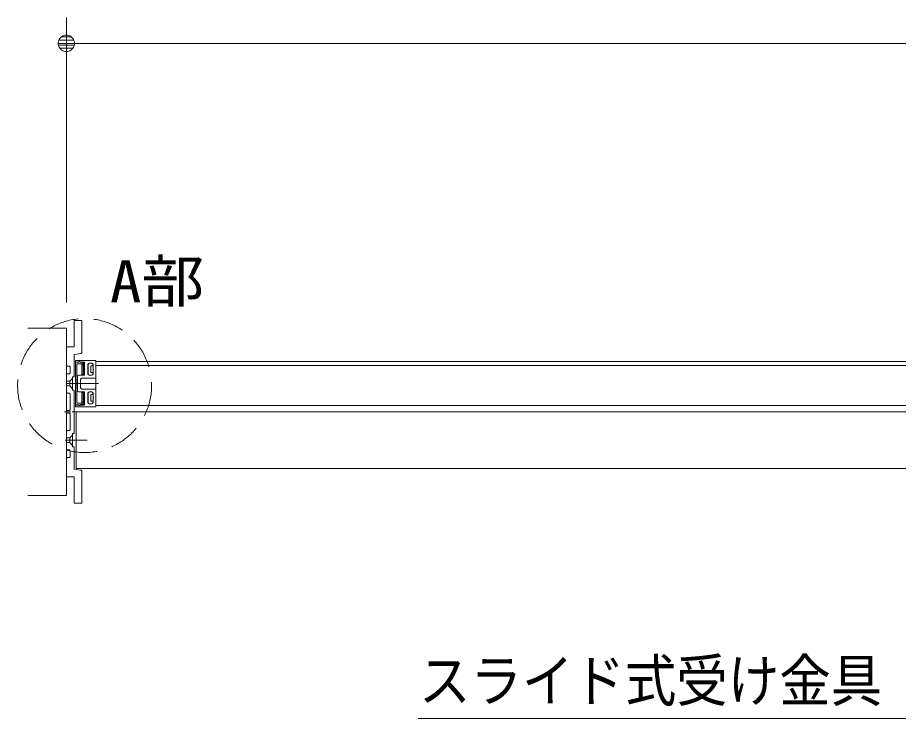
# Model space of a CAD drawing. Units: millimetres, scale not verified. Extents: x -6062 to 6062, y -3045 to 3045.
# Drawn here: x -4532 to -3849, y 1062 to 1606 of the extents above; entities that cross this region are included whole.
import ezdxf
from ezdxf.enums import TextEntityAlignment as Align

# ---------------------------------------------------------------- set-up
doc = ezdxf.new("R2010")
doc.units = ezdxf.units.MM
doc.header["$LTSCALE"] = 20
for name, pattern in [('CHAIN1', [8, 5, -1, 1, -1]), ('DASHED1', [1.8, 1.2, -0.6]), ('DOUBLE_CHAIN1', [8.8, 5, -1, 0.6, -0.6, 0.6, -1])]:
    doc.linetypes.add(name, pattern=pattern)
for name, color, linetype, lineweight in [('0-1_0', 7, 'Continuous', 9), ('0-2_2寸法-1', 7, 'Continuous', 9), ('0-3_2寸法-3', 7, 'Continuous', 9), ('0-4_3一般', 7, 'Continuous', 9)]:
    doc.layers.add(name, color=color, linetype=linetype, lineweight=lineweight)
doc.styles.add('ＭＳ ゴシック', font='')
doc.styles.get('ＭＳ ゴシック').set_extended_font_data('MS Gothic')

# ---------------------------------------------------------------- blocks, each defined once
blk = doc.blocks.new('_Dot')
at = {"layer": '0-1_0'}
for p, q in [((-10, 0), (-20, 0)), ((9.78, 2), (-9.78, 2)), ((7.99, 6), (-7.99, 6)), ((9.16, -3.98), (-9.16, -3.98)), ((6, -7.98), (-6, -7.98))]:
    blk.add_line(p, q, dxfattribs=at)
for points in [[(10, 0), (9.92, 1.25), (9.69, 2.49), (9.3, 3.68), (8.76, 4.82), (8.09, 5.88), (7.29, 6.85), (6.37, 7.71), (5.36, 8.44), (4.26, 9.05), (3.09, 9.51), (1.87, 9.82), (0.63, 9.98), (-0.63, 9.98), (-1.87, 9.82), (-3.09, 9.51), (-4.26, 9.05), (-5.36, 8.44), (-6.37, 7.71), (-7.29, 6.85), (-8.09, 5.88), (-8.76, 4.82), (-9.3, 3.68), (-9.69, 2.49), (-9.92, 1.25), (-10, 0), (0, 0)], [(-10, 0), (-9.92, -1.25), (-9.69, -2.49), (-9.3, -3.68), (-8.76, -4.82), (-8.09, -5.88), (-7.29, -6.85), (-6.37, -7.71), (-5.36, -8.44), (-4.26, -9.05), (-3.09, -9.51), (-1.87, -9.82), (-0.63, -9.98), (0.63, -9.98), (1.87, -9.82), (3.09, -9.51), (4.26, -9.05), (5.36, -8.44), (6.37, -7.71), (7.29, -6.85), (8.09, -5.88), (8.76, -4.82), (9.3, -3.68), (9.69, -2.49), (9.92, -1.25), (10, 0), (0, 0)]]:
    blk.add_lwpolyline(points, close=True, dxfattribs=at)
blk = doc.blocks.new('グループ-32')
at = {"layer": '0-4_3一般'}
for p, q in [((-54000, 26796.9), (-54000, 26076.9)), ((-53682, 26796.9), (-54000, 26796.9)), ((-54000, 26766.9), (-54000, 26106.9)), ((-53950, 26766.9), (-54000, 26766.9)), ((-53684, 26796.9), (-53994, 26796.9)), ((-53976, 26546.9), (-53976, 26736.9)), ((-53970, 26742.9), (-53868, 26742.9)), ((-53913.1, 26762.9), (-53935, 26775.5)), ((-53866, 26770.9), (-53923.4, 26770.9)), ((-53904, 26762.9), (-53913.1, 26762.9)), ((-53902, 26573.9), (-53902, 26730.9)), ((-53866.8, 26755.8), (-53900.1, 26762.5)), ((-53896, 26736.9), (-53868, 26736.9)), ((-53892, 26721.7), (-53892, 26583.1)), ((-53887, 26726.9), (-53886.8, 26726.9)), ((-53877.2, 26726.9), (-53886.8, 26726.9)), ((-53872, 26721.9), (-53872, 26721.7)), ((-53872, 26583.1), (-53872, 26721.7)), ((-53862, 26748.9), (-53862, 26750)), ((-53862, 26730.9), (-53862, 26573.9)), ((-53860, 26764.9), (-53860, 26659.9)), ((-53804, 26732.9), (-53804, 26585.9)), ((-53802, 26587.9), (-53802, 26730.9)), ((-53784, 26752.9), (-53746, 26752.9)), ((-53782, 26750.9), (-53748, 26750.9)), ((-53762, 26710.9), (-53762, 26607.9)), ((-53748, 26710.9), (-53762, 26710.9)), ((-53728, 26710.9), (-53728, 26704.9)), ((-53726, 26732.9), (-53726, 26659.9)), ((-53682, 26520.9), (-53682, 26788.9)), ((-53682, 26776.9), (-30318, 26776.9)), ((-53682, 26096.9), (-53682, 26776.9)), ((-53680, 26792.3), (-53680, 26792.9)), ((-53680, 26716.9), (-53680, 26096.9)), ((-30320, 26716.9), (-53680, 26716.9)), ((-53970, 26546.9), (-53976, 26546.9)), ((-53970, 26516.9), (-53970, 26546.9)), ((-53968, 26545.9), (-53968, 26327.9)), ((-53948, 26565.9), (-53866, 26565.9)), ((-53868, 26567.9), (-53896, 26567.9)), ((-53892, 26582.9), (-53892, 26583.1)), ((-53886.8, 26577.9), (-53877.2, 26577.9)), ((-53877, 26577.9), (-53877.2, 26577.9)), ((-53854, 26653.9), (-53860, 26659.9)), ((-53860, 26647.9), (-53854, 26653.9)), ((-53860, 26647.9), (-53860, 26571.9)), ((-53784, 26565.9), (-53746, 26565.9)), ((-53748, 26567.9), (-53782, 26567.9)), ((-53762, 26607.9), (-53748, 26607.9)), ((-53748, 26607.9), (-53728, 26607.9)), ((-53728, 26613.9), (-53728, 26607.9)), ((-53728, 26607.9), (-53728, 26587.9)), ((-53720, 26653.9), (-53726, 26659.9)), ((-53726, 26647.9), (-53720, 26653.9)), ((-53726, 26647.9), (-53726, 26585.9)), ((-53920.4, 26436.9), (-54040.4, 26436.9)), ((-53638.6, 26436.9), (-54038.6, 26436.9)), ((-53854, 26436.9), (-54009.5, 26436.9)), ((-53976, 26356.9), (-53976, 26516.9)), ((-53976, 26516.9), (-53970, 26516.9)), ((-53918, 26501.9), (-53918, 26371.9)), ((-53898, 26521.9), (-53692, 26521.9)), ((-53692, 26521.9), (-53692, 26520.9)), ((-53688, 26516.9), (-53686, 26516.9)), ((-53970, 26356.9), (-53976, 26356.9)), ((-53976, 26136.9), (-53976, 26326.9)), ((-53976, 26326.9), (-53970, 26326.9)), ((-53970, 26326.9), (-53970, 26356.9)), ((-53948, 26307.9), (-53866, 26307.9)), ((-53902, 26142.9), (-53902, 26299.9)), ((-53896, 26305.9), (-53868, 26305.9)), ((-53892, 26290.7), (-53892, 26152.1)), ((-53887, 26295.9), (-53886.8, 26295.9)), ((-53877.2, 26295.9), (-53886.8, 26295.9)), ((-53872, 26290.9), (-53872, 26290.7)), ((-53872, 26152.1), (-53872, 26290.7)), ((-53862, 26299.9), (-53862, 26142.9)), ((-53860, 26225.9), (-53860, 26301.9)), ((-53804, 26140.9), (-53804, 26287.9)), ((-53802, 26142.9), (-53802, 26285.9)), ((-53784, 26307.9), (-53746, 26307.9)), ((-53782, 26305.9), (-53748, 26305.9)), ((-53762, 26162.9), (-53762, 26265.9)), ((-53762, 26265.9), (-53748, 26265.9)), ((-53728, 26265.9), (-53728, 26259.9)), ((-53726, 26225.9), (-53726, 26287.9)), ((-53688, 26356.9), (-53686, 26356.9)), ((-53682, 26352.9), (-53682, 26084.9)), ((-53868, 26130.9), (-53970, 26130.9)), ((-53868, 26136.9), (-53896, 26136.9)), ((-53892, 26151.9), (-53892, 26152.1)), ((-53886.8, 26146.9), (-53877.2, 26146.9)), ((-53877, 26146.9), (-53877.2, 26146.9)), ((-53862, 26123.8), (-53862, 26124.9)), ((-53854, 26219.9), (-53860, 26225.9)), ((-53748, 26122.9), (-53782, 26122.9)), ((-53748, 26162.9), (-53762, 26162.9)), ((-53748, 26162.9), (-53728, 26162.9)), ((-53728, 26168.9), (-53728, 26162.9)), ((-53728, 26162.9), (-53728, 26142.9)), ((-53720, 26219.9), (-53726, 26225.9)), ((-53726, 26213.9), (-53720, 26219.9)), ((-53726, 26140.9), (-53726, 26213.9)), ((-54000, 26106.9), (-53950, 26106.9)), ((-54000, 26102.9), (-54000, 26082.9)), ((-53951, 26102.9), (-54000, 26102.9)), ((-53684, 26076.9), (-53994, 26076.9)), ((-53935, 26098.2), (-53913.1, 26110.9)), ((-53866, 26102.9), (-53923.4, 26102.9)), ((-53913.1, 26110.9), (-53904, 26110.9)), ((-53900.1, 26111.3), (-53866.8, 26117.9)), ((-53784, 26120.9), (-53746, 26120.9)), ((-30318, 26096.9), (-53682, 26096.9)), ((-53680, 26096.9), (-30320, 26096.9)), ((-53680, 26081.4), (-53680, 26080.9)), ((-53817.8, 25556.9), (-54157.8, 25556.9)), ((-53990, 25116.9), (-6330, 25116.9))]:
    blk.add_line(p, q, dxfattribs=at)
for points in [[(-54000, 26076.9), (-53682, 26076.9), (-53682, 26796.9)], [(-53951, 26770.9), (-54000, 26770.9), (-54000, 26790.9)], [(-53892, 26721.7), (-53892, 26721.9), (-53892, 26722.1), (-53891.9, 26722.3), (-53891.9, 26722.5), (-53891.9, 26722.7), (-53891.8, 26722.9), (-53891.8, 26723.1), (-53891.7, 26723.3), (-53891.6, 26723.4), (-53891.5, 26723.6), (-53891.5, 26723.8), (-53891.4, 26724), (-53891.3, 26724.1), (-53891.2, 26724.3), (-53891.1, 26724.5), (-53890.9, 26724.6), (-53890.8, 26724.8), (-53890.7, 26725), (-53890.5, 26725.1), (-53890.4, 26725.3), (-53890.2, 26725.4), (-53890.1, 26725.6), (-53889.9, 26725.7), (-53889.8, 26725.8), (-53889.6, 26725.9), (-53889.4, 26726.1), (-53889.3, 26726.2), (-53889.1, 26726.3), (-53888.9, 26726.4), (-53888.7, 26726.4), (-53888.5, 26726.5), (-53888.4, 26726.6), (-53888.2, 26726.6), (-53888, 26726.7), (-53887.8, 26726.8), (-53887.6, 26726.8), (-53887.4, 26726.8), (-53887.2, 26726.9), (-53887, 26726.9)], [(-53877.2, 26726.9), (-53877, 26726.9), (-53876.8, 26726.8), (-53876.6, 26726.8), (-53876.4, 26726.8), (-53876.2, 26726.7), (-53876, 26726.7), (-53875.8, 26726.6), (-53875.6, 26726.6), (-53875.4, 26726.5), (-53875.3, 26726.4), (-53875.1, 26726.3), (-53874.9, 26726.3), (-53874.7, 26726.2), (-53874.6, 26726), (-53874.4, 26725.9), (-53874.2, 26725.8), (-53874.1, 26725.7), (-53873.9, 26725.6), (-53873.8, 26725.4), (-53873.6, 26725.3), (-53873.5, 26725.1), (-53873.3, 26725), (-53873.2, 26724.8), (-53873.1, 26724.6), (-53872.9, 26724.5), (-53872.8, 26724.3), (-53872.7, 26724.1), (-53872.6, 26724), (-53872.5, 26723.8), (-53872.4, 26723.6), (-53872.4, 26723.4), (-53872.3, 26723.2), (-53872.2, 26723.1), (-53872.2, 26722.9), (-53872.1, 26722.7), (-53872.1, 26722.5), (-53872.1, 26722.3), (-53872, 26722.1), (-53872, 26721.9)], [(-53728, 26730.9), (-53728, 26710.9), (-53748, 26710.9)], [(-53886.8, 26577.9), (-53887, 26577.9), (-53887.2, 26577.9), (-53887.4, 26577.9), (-53887.6, 26578), (-53887.8, 26578), (-53888, 26578.1), (-53888.2, 26578.1), (-53888.4, 26578.2), (-53888.6, 26578.3), (-53888.7, 26578.3), (-53888.9, 26578.4), (-53889.1, 26578.5), (-53889.3, 26578.6), (-53889.4, 26578.7), (-53889.6, 26578.8), (-53889.8, 26579), (-53889.9, 26579.1), (-53890.1, 26579.2), (-53890.2, 26579.4), (-53890.4, 26579.5), (-53890.5, 26579.7), (-53890.7, 26579.8), (-53890.8, 26580), (-53890.9, 26580.1), (-53891.1, 26580.3), (-53891.2, 26580.5), (-53891.3, 26580.6), (-53891.4, 26580.8), (-53891.5, 26581), (-53891.6, 26581.2), (-53891.6, 26581.3), (-53891.7, 26581.5), (-53891.8, 26581.7), (-53891.8, 26581.9), (-53891.9, 26582.1), (-53891.9, 26582.3), (-53891.9, 26582.5), (-53892, 26582.7), (-53892, 26582.9)], [(-53872, 26583.1), (-53872, 26582.9), (-53872, 26582.7), (-53872.1, 26582.5), (-53872.1, 26582.3), (-53872.1, 26582.1), (-53872.2, 26581.9), (-53872.2, 26581.7), (-53872.3, 26581.5), (-53872.4, 26581.3), (-53872.5, 26581.2), (-53872.5, 26581), (-53872.6, 26580.8), (-53872.7, 26580.6), (-53872.8, 26580.5), (-53872.9, 26580.3), (-53873.1, 26580.1), (-53873.2, 26580), (-53873.3, 26579.8), (-53873.5, 26579.6), (-53873.6, 26579.5), (-53873.8, 26579.3), (-53873.9, 26579.2), (-53874.1, 26579.1), (-53874.2, 26578.9), (-53874.4, 26578.8), (-53874.6, 26578.7), (-53874.7, 26578.6), (-53874.9, 26578.5), (-53875.1, 26578.4), (-53875.3, 26578.3), (-53875.5, 26578.2), (-53875.6, 26578.2), (-53875.8, 26578.1), (-53876, 26578.1), (-53876.2, 26578), (-53876.4, 26578), (-53876.6, 26577.9), (-53876.8, 26577.9), (-53877, 26577.9)], [(-53898, 26351.9), (-53692, 26351.9), (-53692, 26352.9)], [(-53892, 26290.7), (-53892, 26290.9), (-53892, 26291.1), (-53891.9, 26291.3), (-53891.9, 26291.5), (-53891.9, 26291.7), (-53891.8, 26291.9), (-53891.8, 26292.1), (-53891.7, 26292.3), (-53891.6, 26292.4), (-53891.5, 26292.6), (-53891.5, 26292.8), (-53891.4, 26293), (-53891.3, 26293.1), (-53891.2, 26293.3), (-53891.1, 26293.5), (-53890.9, 26293.6), (-53890.8, 26293.8), (-53890.7, 26294), (-53890.5, 26294.1), (-53890.4, 26294.3), (-53890.2, 26294.4), (-53890.1, 26294.6), (-53889.9, 26294.7), (-53889.8, 26294.8), (-53889.6, 26294.9), (-53889.4, 26295.1), (-53889.3, 26295.2), (-53889.1, 26295.3), (-53888.9, 26295.4), (-53888.7, 26295.4), (-53888.5, 26295.5), (-53888.4, 26295.6), (-53888.2, 26295.6), (-53888, 26295.7), (-53887.8, 26295.8), (-53887.6, 26295.8), (-53887.4, 26295.8), (-53887.2, 26295.9), (-53887, 26295.9)], [(-53877.2, 26295.9), (-53877, 26295.9), (-53876.8, 26295.8), (-53876.6, 26295.8), (-53876.4, 26295.8), (-53876.2, 26295.7), (-53876, 26295.7), (-53875.8, 26295.6), (-53875.6, 26295.6), (-53875.4, 26295.5), (-53875.3, 26295.4), (-53875.1, 26295.3), (-53874.9, 26295.3), (-53874.7, 26295.2), (-53874.6, 26295), (-53874.4, 26294.9), (-53874.2, 26294.8), (-53874.1, 26294.7), (-53873.9, 26294.6), (-53873.8, 26294.4), (-53873.6, 26294.3), (-53873.5, 26294.1), (-53873.3, 26294), (-53873.2, 26293.8), (-53873.1, 26293.6), (-53872.9, 26293.5), (-53872.8, 26293.3), (-53872.7, 26293.1), (-53872.6, 26293), (-53872.5, 26292.8), (-53872.4, 26292.6), (-53872.4, 26292.4), (-53872.3, 26292.2), (-53872.2, 26292.1), (-53872.2, 26291.9), (-53872.1, 26291.7), (-53872.1, 26291.5), (-53872.1, 26291.3), (-53872, 26291.1), (-53872, 26290.9)], [(-53728, 26285.9), (-53728, 26265.9), (-53748, 26265.9)], [(-53886.8, 26146.9), (-53887, 26146.9), (-53887.2, 26146.9), (-53887.4, 26146.9), (-53887.6, 26147), (-53887.8, 26147), (-53888, 26147.1), (-53888.2, 26147.1), (-53888.4, 26147.2), (-53888.6, 26147.3), (-53888.7, 26147.3), (-53888.9, 26147.4), (-53889.1, 26147.5), (-53889.3, 26147.6), (-53889.4, 26147.7), (-53889.6, 26147.8), (-53889.8, 26148), (-53889.9, 26148.1), (-53890.1, 26148.2), (-53890.2, 26148.4), (-53890.4, 26148.5), (-53890.5, 26148.7), (-53890.7, 26148.8), (-53890.8, 26149), (-53890.9, 26149.1), (-53891.1, 26149.3), (-53891.2, 26149.5), (-53891.3, 26149.6), (-53891.4, 26149.8), (-53891.5, 26150), (-53891.6, 26150.2), (-53891.6, 26150.3), (-53891.7, 26150.5), (-53891.8, 26150.7), (-53891.8, 26150.9), (-53891.9, 26151.1), (-53891.9, 26151.3), (-53891.9, 26151.5), (-53892, 26151.7), (-53892, 26151.9)], [(-53872, 26152.1), (-53872, 26151.9), (-53872, 26151.7), (-53872.1, 26151.5), (-53872.1, 26151.3), (-53872.1, 26151.1), (-53872.2, 26150.9), (-53872.2, 26150.7), (-53872.3, 26150.5), (-53872.4, 26150.3), (-53872.5, 26150.2), (-53872.5, 26150), (-53872.6, 26149.8), (-53872.7, 26149.6), (-53872.8, 26149.5), (-53872.9, 26149.3), (-53873.1, 26149.1), (-53873.2, 26149), (-53873.3, 26148.8), (-53873.5, 26148.6), (-53873.6, 26148.5), (-53873.8, 26148.3), (-53873.9, 26148.2), (-53874.1, 26148.1), (-53874.2, 26147.9), (-53874.4, 26147.8), (-53874.6, 26147.7), (-53874.7, 26147.6), (-53874.9, 26147.5), (-53875.1, 26147.4), (-53875.3, 26147.3), (-53875.5, 26147.2), (-53875.6, 26147.2), (-53875.8, 26147.1), (-53876, 26147.1), (-53876.2, 26147), (-53876.4, 26147), (-53876.6, 26146.9), (-53876.8, 26146.9), (-53877, 26146.9)], [(-53860, 26108.9), (-53860, 26213.9), (-53854, 26219.9)], [(-53990, 25116.9), (-53990, 25996.9), (-6330, 25996.9), (-6330, 25116.9)]]:
    blk.add_lwpolyline(points, dxfattribs=at)
for centre, radius, start, end in [((-53994, 26790.9), 6, 90, 180), ((-53970, 26736.9), 6, 90, 180), ((-53951, 26774.9), 4, 270, 326.25101), ((-53940, 26766.9), 10, 60, 180), ((-53936, 26764.9), 14, 25.37693, 146.25101), ((-53904, 26742.9), 20, 78.69007, 90), ((-53896, 26730.9), 6, 97.23876, 172.76124), ((-53896, 26730.9), 6, 172.76124, 180), ((-53896, 26730.9), 6, 90, 97.23876), ((-53868, 26748.9), 6, 270, 0), ((-53868, 26730.9), 6, 82.76124, 90), ((-53868, 26730.9), 6, 7.23876, 82.76124), ((-53868, 26750), 6, 0, 78.69007), ((-53866, 26764.9), 6, 0, 90), ((-53868, 26730.9), 6, 0, 7.23876), ((-53784, 26732.9), 20, 90, 180), ((-53782, 26730.9), 20, 90, 180), ((-53748, 26730.9), 20, 0, 90), ((-53746, 26732.9), 20, 0, 90), ((-53684, 26792.9), 4, 0, 90), ((-53684, 26792.3), 4, 300, 0), ((-53948, 26545.9), 20, 90, 180), ((-53896, 26573.9), 6, 180, 187.23876), ((-53896, 26573.9), 6, 187.23876, 262.76124), ((-53896, 26573.9), 6, 262.76124, 270), ((-53868, 26573.9), 6, 270, 277.23876), ((-53868, 26573.9), 6, 277.23876, 352.76124), ((-53866, 26571.9), 6, 270, 0), ((-53868, 26573.9), 6, 352.76124, 0), ((-53784, 26585.9), 20, 180, 270), ((-53782, 26587.9), 20, 180, 270), ((-53748, 26587.9), 20, 270, 0), ((-53746, 26585.9), 20, 270, 0), ((-53898, 26501.9), 20, 90, 180), ((-53688, 26520.9), 4, 180, 270), ((-53686, 26520.9), 4, 270, 0), ((-53948, 26327.9), 20, 180, 270), ((-53898, 26371.9), 20, 180, 270), ((-53896, 26299.9), 6, 97.23876, 172.76124), ((-53896, 26299.9), 6, 172.76124, 180), ((-53896, 26299.9), 6, 90, 97.23876), ((-53868, 26299.9), 6, 82.76124, 90), ((-53868, 26299.9), 6, 7.23876, 82.76124), ((-53866, 26301.9), 6, 0, 90), ((-53868, 26299.9), 6, 0, 7.23876), ((-53784, 26287.9), 20, 90, 180), ((-53782, 26285.9), 20, 90, 180), ((-53748, 26285.9), 20, 0, 90), ((-53746, 26287.9), 20, 0, 90), ((-53688, 26352.9), 4, 90, 180), ((-53686, 26352.9), 4, 0, 90), ((-53970, 26136.9), 6, 180, 270), ((-53896, 26142.9), 6, 180, 187.23876), ((-53896, 26142.9), 6, 187.23876, 262.76124), ((-53896, 26142.9), 6, 262.76124, 270), ((-53868, 26142.9), 6, 270, 277.23876), ((-53868, 26124.9), 6, 0, 90), ((-53868, 26142.9), 6, 277.23876, 352.76124), ((-53868, 26123.8), 6, 281.30993, 0), ((-53868, 26142.9), 6, 352.76124, 0), ((-53784, 26140.9), 20, 180, 270), ((-53782, 26142.9), 20, 180, 270), ((-53748, 26142.9), 20, 270, 0), ((-53746, 26140.9), 20, 270, 0), ((-53994, 26082.9), 6, 180, 270), ((-53951, 26098.9), 4, 33.74899, 90), ((-53940, 26106.9), 10, 180, 300), ((-53936, 26108.9), 14, 213.74899, 334.62307), ((-53904, 26130.9), 20, 270, 281.30993), ((-53866, 26108.9), 6, 270, 0), ((-53684, 26080.9), 4, 270, 0), ((-53684, 26081.4), 4, 0, 60)]:
    blk.add_arc(centre, radius, start, end, dxfattribs=at)
blk = doc.blocks.new('グループ-33')
at = {"layer": '0-4_3一般'}
blk.add_blockref('グループ-32', (0, 0), dxfattribs=at)
blk = doc.blocks.new('グループ-51')
at = {"layer": '0-4_3一般'}
for p, q in [((-54020, 27416.9), (-53900, 27416.9)), ((-54020, 27006.9), (-54020, 27416.9)), ((-53900, 26923.8), (-53900, 27416.9)), ((-54140, 27006.9), (-54020, 27006.9)), ((-54140, 26726.9), (-54140, 27006.9)), ((-53916.7, 26904.1), (-54020, 26886.9)), ((-54020, 26540.9), (-54020, 26886.9)), ((-54100, 26706.9), (-54120, 26706.9)), ((-54080, 26606.9), (-54080, 26686.9)), ((-54140, 26306.9), (-54140, 26566.9)), ((-54120, 26586.9), (-54100, 26586.9)), ((-54020, 26540.9), (-54042, 26540.9)), ((-54042, 26540.9), (-54042, 26442.9)), ((-54048, 26436.9), (-54042, 26442.9)), ((-54100, 26286.9), (-54120, 26286.9)), ((-54080, 26036.9), (-54080, 26266.9)), ((-54042, 26332.9), (-54020, 26332.9)), ((-54020, 25660.9), (-54020, 26332.9)), ((-54140, 25986.9), (-54140, 26006.9)), ((-54130, 26016.9), (-54100, 26016.9)), ((-54100, 25976.9), (-54130, 25976.9)), ((-54080, 25726.9), (-54080, 25956.9)), ((-54140, 25426.9), (-54140, 25686.9)), ((-54120, 25706.9), (-54100, 25706.9)), ((-54020, 25660.9), (-54042, 25660.9)), ((-54042, 25550.9), (-54048, 25556.9)), ((-54042, 25550.9), (-54042, 25452.9)), ((-54042, 25452.9), (-54020, 25452.9)), ((-54020, 25106.9), (-54020, 25452.9)), ((-54100, 25406.9), (-54120, 25406.9)), ((-54080, 25306.9), (-54080, 25386.9)), ((-54140, 24986.9), (-54140, 25266.9)), ((-54120, 25286.9), (-54100, 25286.9)), ((-54020, 25106.9), (-53916.7, 25089.7)), ((-53900, 24576.9), (-53900, 25069.9)), ((-54020, 24986.9), (-54140, 24986.9)), ((-54020, 24576.9), (-54020, 24986.9)), ((-53900, 24576.9), (-54020, 24576.9))]:
    blk.add_line(p, q, dxfattribs=at)
at = {"layer": '0-4_3一般', "linetype": 'DOUBLE_CHAIN1'}
for p, q in [((-53916.7, 26904.1), (-53900, 26906.9)), ((-53900, 26923.8), (-53900, 26906.9)), ((-54084, 26398.9), (-54084, 26474.9)), ((-54084, 25518.9), (-54084, 25594.9)), ((-53900, 25086.9), (-53916.7, 25089.7)), ((-53900, 25086.9), (-53900, 25069.9))]:
    blk.add_line(p, q, dxfattribs=at)
at = {"layer": '0-4_3一般', "linetype": 'CHAIN1'}
for p, q in [((-54033.6, 26436.9), (-54155.6, 26436.9)), ((-54169.3, 25996.9), (-53878.5, 25996.9)), ((-54155.6, 25556.9), (-54033.6, 25556.9))]:
    blk.add_line(p, q, dxfattribs=at)
at = {"layer": '0-4_3一般', "linetype": 'DOUBLE_CHAIN1'}
for points in [[(-54042, 26516.9), (-54084, 26474.9), (-54140, 26474.9)], [(-54042, 26356.9), (-54084, 26398.9), (-54140, 26398.9)], [(-54140, 25594.9), (-54084, 25594.9), (-54042, 25636.9)], [(-54140, 25518.9), (-54084, 25518.9), (-54042, 25476.9)]]:
    blk.add_lwpolyline(points, dxfattribs=at)
at = {"layer": '0-4_3一般'}
for points in [[(-54048, 26436.9), (-54042, 26430.9), (-54042, 26332.9)], [(-54042, 25660.9), (-54042, 25562.9), (-54048, 25556.9)]]:
    blk.add_lwpolyline(points, dxfattribs=at)
for centre, radius, start, end in [((-53920, 26923.8), 20, 279.46232, 319.73116), ((-53920, 26923.8), 20, 319.73116, 0), ((-54120, 26726.9), 20, 180, 225), ((-54120, 26726.9), 20, 225, 270), ((-54100, 26686.9), 20, 45, 90), ((-54100, 26686.9), 20, 0, 45), ((-54120, 26566.9), 20, 135, 180), ((-54120, 26566.9), 20, 90, 135), ((-54100, 26606.9), 20, 270, 315), ((-54100, 26606.9), 20, 315, 0), ((-54120, 26306.9), 20, 180, 225), ((-54120, 26306.9), 20, 225, 270), ((-54100, 26266.9), 20, 45, 90), ((-54100, 26266.9), 20, 0, 45), ((-54130, 26006.9), 10, 135, 180), ((-54130, 25986.9), 10, 180, 225), ((-54130, 26006.9), 10, 90, 135), ((-54100, 26036.9), 20, 270, 315), ((-54100, 26036.9), 20, 315, 0), ((-54130, 25986.9), 10, 225, 270), ((-54100, 25956.9), 20, 45, 90), ((-54100, 25956.9), 20, 0, 45), ((-54100, 25726.9), 20, 270, 315), ((-54100, 25726.9), 20, 315, 0), ((-54120, 25686.9), 20, 135, 180), ((-54120, 25686.9), 20, 90, 135), ((-54120, 25426.9), 20, 180, 225), ((-54120, 25426.9), 20, 225, 270), ((-54100, 25386.9), 20, 45, 90), ((-54100, 25386.9), 20, 0, 45), ((-54100, 25306.9), 20, 315, 0), ((-54120, 25266.9), 20, 135, 180), ((-54120, 25266.9), 20, 90, 135), ((-54100, 25306.9), 20, 270, 315), ((-53920, 25069.9), 20, 40.26884, 80.53768), ((-53920, 25069.9), 20, 0, 40.26884)]:
    blk.add_arc(centre, radius, start, end, dxfattribs=at)
blk = doc.blocks.new('グループ-52')
at = {"layer": '0-4_3一般'}
blk.add_lwpolyline([(-54740, 24696.9), (-54140, 24696.9), (-54140, 27296.9), (-54740, 27296.9)], dxfattribs=at)
blk.add_blockref('グループ-51', (0, 0), dxfattribs=at)

msp = doc.modelspace()

# ---------------------------------------------------------------- linework, layer by layer
at = {"layer": '0-2_2寸法-1'}
for p, q in [((-4494.5, 1384.84), (-4494.5, 1606)), ((-4481.79, 1586), (-2109.21, 1586))]:
    msp.add_line(p, q, dxfattribs=at)
at = {"layer": '0-3_2寸法-3'}
msp.add_lwpolyline([(-3582.5, 1277.68), (-3814.41, 1061.84), (-4221.29, 1061.84)], dxfattribs=at)
at = {"layer": '0-4_3一般', "linetype": 'DASHED1'}
msp.add_circle((-4480.34, 1320.28), 52, dxfattribs=at)

# ---------------------------------------------------------------- block references
at = {"layer": '0-2_2寸法-1', "xscale": 0.6356201, "yscale": 0.6356201, "rotation": 180}
msp.add_blockref('_Dot', (-4494.5, 1586), dxfattribs=at)
at = {"layer": '0-4_3一般', "xscale": 0.05, "yscale": 0.05}
for name in ['グループ-52', 'グループ-33']:
    msp.add_blockref(name, (-1787.5, 0), dxfattribs=at)

# ---------------------------------------------------------------- texts
at = {"layer": '0-3_2寸法-3', "style": 'ＭＳ ゴシック'}
for s, width, p in [('A部', 1.1, (-4460.61, 1375.27)), ('スライド式受け金具', 0.9, (-4220.71, 1065.19))]:
    msp.add_text(s, height=32.55, dxfattribs=dict(at, width=width)).set_placement(p, align=Align.BOTTOM_LEFT)

doc.saveas('drawing.dxf')
